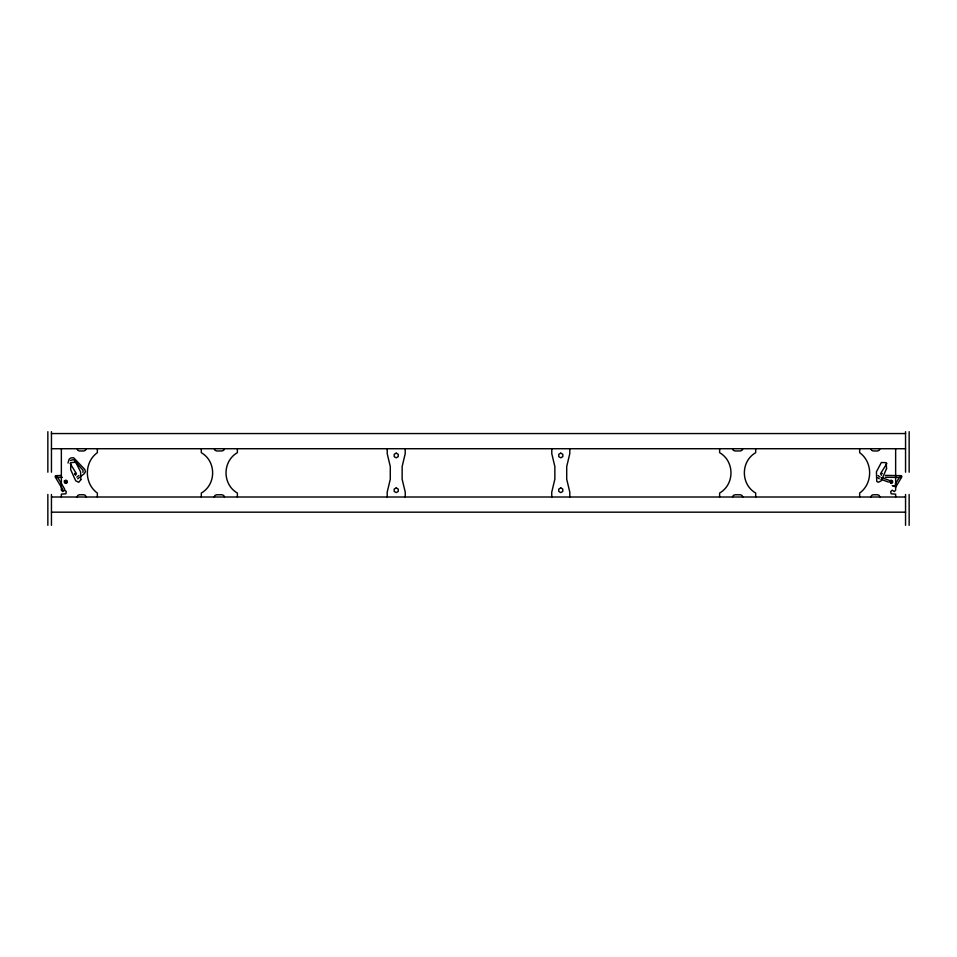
<?xml version="1.0" encoding="UTF-8"?>
<svg xmlns="http://www.w3.org/2000/svg" width="957" height="957" viewBox="0 0 957 957"><rect width="100%" height="100%" fill="white"/><g stroke="black" fill="none" stroke-linecap="round" stroke-linejoin="round"><path stroke-width="1.44" d="M405.218 497.006L405.266 492.245L402.143 479.194L402.143 466.549L405.218 453.678L405.218 448.725M569.786 497.006L569.822 492.245L566.711 479.194L566.711 466.549L569.786 453.678L569.786 448.725M67.995 463.021L69.167 459.181L70.974 457.913L73.629 457.733L84.742 469.42L85.448 471.657L84.336 473.643L80.065 476.981M86.094 448.725L85.424 450.292L83.845 450.974L79.347 450.974L77.78 450.292L77.098 448.725M77.098 497.006L77.78 495.439L79.347 494.757L83.845 494.757L85.424 495.439L86.094 497.006M879.902 448.725L879.22 450.292L877.653 450.974L873.155 450.974L871.576 450.292L870.906 448.725M870.906 497.006L871.576 495.439L873.155 494.757L877.653 494.757L879.22 495.439L879.902 497.006M224.488 448.725L223.711 450.292L221.904 450.974L216.76 450.974L214.954 450.292L214.177 448.725M214.177 497.006L214.954 495.439L216.76 494.757L221.904 494.757L223.711 495.439L224.488 497.006M742.823 448.725L742.046 450.292L740.24 450.974L735.096 450.974L733.289 450.292L732.512 448.725M732.512 497.006L733.289 495.439L735.096 494.757L740.24 494.757L742.046 495.439L742.823 497.006M82.912 472.411L83.092 470.354L74.215 460.305L73.151 459.623L70.483 460.52M895.274 484.158L899.006 477.926M895.417 487.592L901.901 476.718L901.41 475.665L885.404 475.39M886.888 463.415L880.536 473.667L881.469 475.294M74.538 473.93L75.412 473.105L74.562 473.906M890.154 481.79L891.027 481.024L892.032 481.622L891.768 482.759L890.62 482.866M78.929 475.521L76.847 477.1M79.335 477.579L77.708 478.775M75.507 475.294L76.44 473.667L70.088 463.415M889.687 480.976L891.123 480.115L892.582 480.928L892.606 482.603L891.17 483.464L889.699 481.814M56.762 477.471L62.349 477.364M61.176 475.509L55.566 475.665L55.075 476.718L63.054 490.08M51.451 433.557L905.549 433.557M51.451 448.725L905.549 448.725M51.451 497.006L905.549 497.006M51.451 512.174L905.549 512.174M885.189 477.244L901.051 477.507L900.035 476.945M881.576 477.579L889.161 480.318M880.895 479.301L888.491 482.053M880.129 477.1L878.048 475.521M879.268 478.775L877.641 477.579M881.564 473.105L882.354 473.643M64.681 489.135L56.738 475.832L56.942 476.945M551.782 497.006L551.734 492.245L554.857 479.194L554.857 466.549L551.782 453.678L551.782 448.725M387.214 497.006L387.178 492.245L390.289 479.194L390.289 466.549L387.214 453.678L387.214 448.725M909.15 431.691L909.15 472.208M909.15 494.47L909.15 525.309M905.549 431.691L905.549 472.208M905.549 494.47L905.549 525.309M895.644 448.725L895.644 490.211L894.305 491.563L892.163 490.223L890.704 491.563L891.099 493.776L895.644 494.171L895.644 497.006M859.649 448.725L859.649 452.685C872.963 462.171 872.963 483.56 859.649 493.046L859.649 497.006M755.695 448.725L755.695 452.685C740.586 461.334 740.586 484.398 755.695 493.046L755.695 497.006M719.628 448.725L719.628 452.685C734.749 461.334 734.749 484.398 719.628 493.046L719.628 497.006M237.372 448.725L237.372 452.685C222.251 461.334 222.251 484.398 237.372 493.046L237.372 497.006M201.305 448.725L201.305 452.685C216.414 461.334 216.414 484.398 201.305 493.046L201.305 497.006M97.351 448.725L97.351 452.685C84.037 462.171 84.037 483.56 97.351 493.046L97.351 497.006M61.356 448.725L61.356 490.211L62.695 491.563L64.837 490.223L66.296 491.563L65.901 493.776L61.356 494.171L61.356 497.006M51.451 431.691L51.451 472.208M51.451 494.47L51.451 525.309M47.85 431.691L47.85 472.208M47.85 494.47L47.85 525.309M64.418 480.928L64.394 482.603L65.83 483.464L67.289 482.651L67.313 480.976L65.877 480.115L64.418 480.928M886.565 468.571L881.289 480.773L878.263 482.304L876.744 481.347L876.421 471.813L881.361 462.494L886.17 462.662L886.565 468.571M80.867 479.66L78.737 482.304L75.711 480.773L70.686 469.684L70.83 462.662L74.945 462.267L76.141 463.009L80.579 471.813L80.867 479.66M66.823 481.79L66.356 482.866L65.196 482.759L64.944 481.622L65.949 481.024L66.823 481.79M396.222 453.14L394.188 454.312L394.188 456.645L396.222 457.817L398.244 456.645L398.244 454.312L396.222 453.14M396.222 487.926L394.188 489.087L394.188 491.431L396.222 492.604L398.244 491.431L398.244 489.087L396.222 487.926M560.778 453.14L558.756 454.312L558.756 456.645L560.778 457.817L562.812 456.645L562.812 454.312L560.778 453.14M560.778 487.926L558.756 489.087L558.756 491.431L560.778 492.604L562.812 491.431L562.812 489.087L560.778 487.926M894.185 486.06L892.426 485.642L894.185 486.06"/></g></svg>
